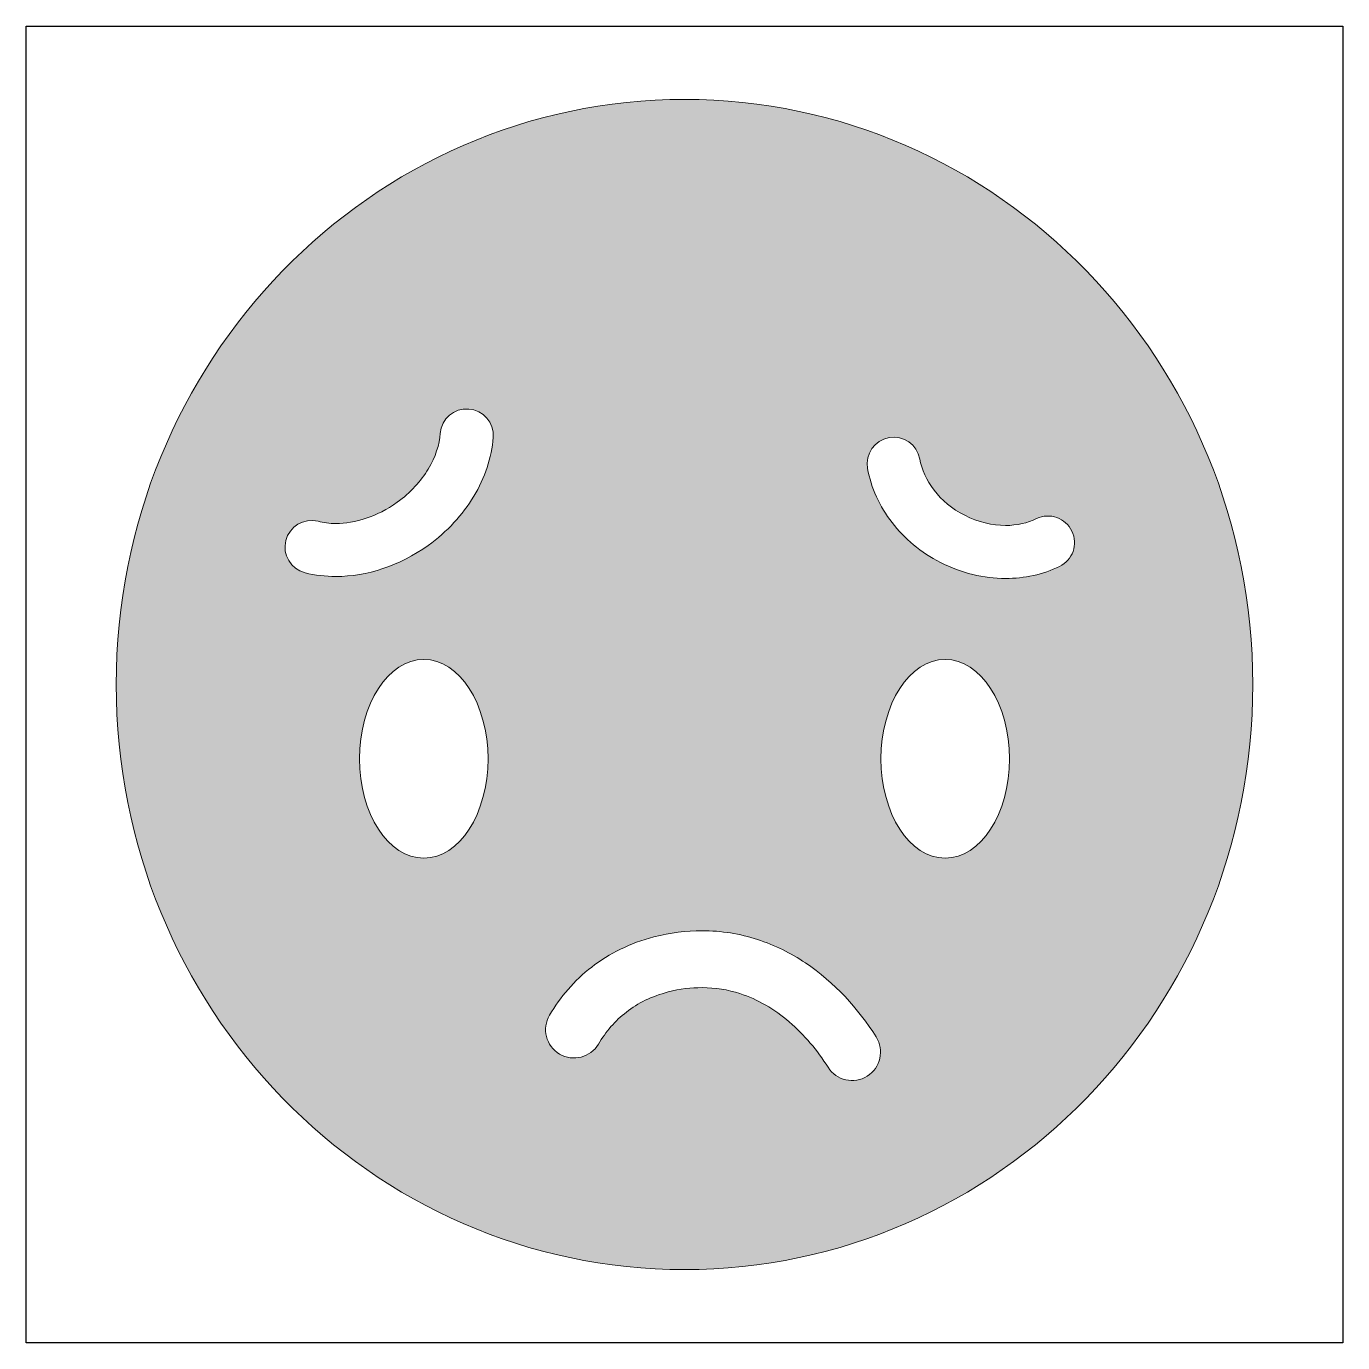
# Model space of a CAD drawing. Header units: inches. Extents: x 0 to 114, y 0 to 114.
import ezdxf

# ---------------------------------------------------------------- set-up
doc = ezdxf.new("R2010")
doc.units = ezdxf.units.IN
doc.header["$MEASUREMENT"] = 0
doc.layers.add('Image Background', color=7, linetype='Continuous')
doc.layers.add('Layer 1', color=7, linetype='Continuous')
picture_1 = doc.add_image_def('image1.png', size_in_pixel=(1350, 1350))

msp = doc.modelspace()

# ---------------------------------------------------------------- hatches: boundary and pattern name
at = {"layer": 'Layer 1', "true_color": 0xf3c636}
h = msp.add_hatch(color=40, dxfattribs=at)
h.dxf.hatch_style = 2
edge = h.paths.add_edge_path()
edge.add_spline(control_points=[(57.15, 107.95), (29.89, 107.95), (7.8, 85.21), (7.8, 57.15), (7.8, 29.09), (29.89, 6.35), (57.15, 6.35), (84.41, 6.35), (106.5, 29.09), (106.5, 57.15), (106.5, 85.21), (84.41, 107.95), (57.15, 107.95)], knot_values=[0, 0, 0, 0, 1, 1, 1, 2, 2, 2, 3, 3, 3, 4, 4, 4, 4], degree=3, periodic=1)
edge = h.paths.add_edge_path()
edge.add_spline(control_points=[(34.52, 42.07), (31.43, 42.07), (28.93, 45.93), (28.93, 50.7), (28.93, 55.46), (31.43, 59.33), (34.52, 59.33), (37.6, 59.33), (40.09, 55.46), (40.09, 50.7), (40.09, 45.93), (37.6, 42.07), (34.52, 42.07)], knot_values=[0, 0, 0, 0, 1, 1, 1, 2, 2, 2, 3, 3, 3, 4, 4, 4, 4], degree=3, periodic=1)
edge = h.paths.add_edge_path()
edge.add_spline(control_points=[(40.54, 78.61), (40.4, 76.83), (39.81, 75.09), (38.85, 73.49), (37.88, 71.89), (36.55, 70.42), (34.89, 69.23), (32.4, 67.45), (29.58, 66.53), (26.88, 66.53), (25.97, 66.53), (25.07, 66.63), (24.2, 66.85), (24.2, 66.85), (24.2, 66.85), (24.2, 66.85), (22.96, 67.17), (22.22, 68.42), (22.53, 69.65), (22.85, 70.89), (24.1, 71.63), (25.33, 71.32), (25.8, 71.2), (26.33, 71.13), (26.88, 71.13), (28.53, 71.13), (30.46, 71.72), (32.2, 72.97), (33.36, 73.81), (34.27, 74.82), (34.9, 75.86), (35.53, 76.91), (35.87, 77.99), (35.94, 78.95), (36.04, 80.22), (37.14, 81.17), (38.41, 81.07), (39.68, 80.98), (40.63, 79.88), (40.54, 78.61)], knot_values=[0, 0, 0, 0, 1, 1, 1, 2, 2, 2, 3, 3, 3, 4, 4, 4, 5, 5, 5, 6, 6, 6, 7, 7, 7, 8, 8, 8, 9, 9, 9, 10, 10, 10, 11, 11, 11, 12, 12, 12, 13, 13, 13, 13], degree=3, periodic=1)
edge = h.paths.add_edge_path()
edge.add_spline(control_points=[(73.02, 23.14), (71.87, 22.42), (70.34, 22.76), (69.62, 23.91), (68.69, 25.38), (67.54, 26.74), (66.25, 27.85), (64.95, 28.96), (63.51, 29.81), (61.96, 30.31), (60.92, 30.65), (59.84, 30.83), (58.67, 30.83), (57.74, 30.83), (56.77, 30.72), (55.73, 30.45), (54.28, 30.08), (53.1, 29.48), (52.11, 28.71), (51.12, 27.95), (50.32, 27.01), (49.68, 25.93), (48.99, 24.76), (47.47, 24.37), (46.3, 25.06), (45.13, 25.76), (44.74, 27.27), (45.43, 28.44), (46.36, 30.01), (47.57, 31.44), (49.09, 32.62), (50.61, 33.79), (52.43, 34.7), (54.5, 35.23), (55.92, 35.6), (57.32, 35.77), (58.67, 35.77), (60.36, 35.77), (61.98, 35.5), (63.48, 35.01), (64.99, 34.52), (66.38, 33.82), (67.65, 32.98), (70.19, 31.28), (72.23, 29.01), (73.79, 26.55), (74.52, 25.4), (74.17, 23.87), (73.02, 23.14)], knot_values=[0, 0, 0, 0, 1, 1, 1, 2, 2, 2, 3, 3, 3, 4, 4, 4, 5, 5, 5, 6, 6, 6, 7, 7, 7, 8, 8, 8, 9, 9, 9, 10, 10, 10, 11, 11, 11, 12, 12, 12, 13, 13, 13, 14, 14, 14, 15, 15, 15, 16, 16, 16, 16], degree=3, periodic=1)
edge = h.paths.add_edge_path()
edge.add_spline(control_points=[(79.78, 42.07), (76.7, 42.07), (74.21, 45.93), (74.21, 50.7), (74.21, 55.46), (76.7, 59.33), (79.78, 59.33), (82.87, 59.33), (85.37, 55.46), (85.37, 50.7), (85.37, 45.93), (82.87, 42.07), (79.78, 42.07)], knot_values=[0, 0, 0, 0, 1, 1, 1, 2, 2, 2, 3, 3, 3, 4, 4, 4, 4], degree=3, periodic=1)
edge = h.paths.add_edge_path()
edge.add_spline(control_points=[(89.72, 67.4), (88.27, 66.7), (86.66, 66.36), (85.02, 66.36), (83.14, 66.36), (81.2, 66.81), (79.38, 67.74), (77.67, 68.61), (76.25, 69.81), (75.17, 71.21), (74.09, 72.62), (73.35, 74.22), (73.05, 75.91), (73.05, 75.91), (73.05, 75.91), (73.05, 75.91), (72.82, 77.16), (73.65, 78.36), (74.91, 78.59), (76.16, 78.81), (77.35, 77.98), (77.58, 76.73), (77.74, 75.82), (78.16, 74.88), (78.82, 74.02), (79.48, 73.17), (80.37, 72.4), (81.48, 71.84), (82.65, 71.24), (83.88, 70.96), (85.02, 70.96), (86.02, 70.96), (86.95, 71.18), (87.72, 71.55), (88.87, 72.1), (90.24, 71.62), (90.79, 70.47), (91.35, 69.32), (90.86, 67.95), (89.72, 67.4)], knot_values=[0, 0, 0, 0, 1, 1, 1, 2, 2, 2, 3, 3, 3, 4, 4, 4, 5, 5, 5, 6, 6, 6, 7, 7, 7, 8, 8, 8, 9, 9, 9, 10, 10, 10, 11, 11, 11, 12, 12, 12, 13, 13, 13, 13], degree=3, periodic=1)

# ---------------------------------------------------------------- linework, layer by layer
at = {"layer": 'Layer 1', "lineweight": 0}
for points, knots in [([(57.15, 107.95), (29.89, 107.95), (7.8, 85.21), (7.8, 57.15), (7.8, 29.09), (29.89, 6.35), (57.15, 6.35), (84.41, 6.35), (106.5, 29.09), (106.5, 57.15), (106.5, 85.21), (84.41, 107.95), (57.15, 107.95)], [0, 0, 0, 0, 1, 1, 1, 2, 2, 2, 3, 3, 3, 4, 4, 4, 4]), ([(40.54, 78.61), (40.4, 76.83), (39.81, 75.09), (38.85, 73.49), (37.88, 71.89), (36.55, 70.42), (34.89, 69.23), (32.4, 67.45), (29.58, 66.53), (26.88, 66.53), (25.97, 66.53), (25.07, 66.63), (24.2, 66.85), (24.2, 66.85), (24.2, 66.85), (24.2, 66.85), (22.96, 67.17), (22.22, 68.42), (22.53, 69.65), (22.85, 70.89), (24.1, 71.63), (25.33, 71.32), (25.8, 71.2), (26.33, 71.13), (26.88, 71.13), (28.53, 71.13), (30.46, 71.72), (32.2, 72.97), (33.36, 73.81), (34.27, 74.82), (34.9, 75.86), (35.53, 76.91), (35.87, 77.99), (35.94, 78.95), (36.04, 80.22), (37.14, 81.17), (38.41, 81.07), (39.68, 80.98), (40.63, 79.88), (40.54, 78.61)], [0, 0, 0, 0, 1, 1, 1, 2, 2, 2, 3, 3, 3, 4, 4, 4, 5, 5, 5, 6, 6, 6, 7, 7, 7, 8, 8, 8, 9, 9, 9, 10, 10, 10, 11, 11, 11, 12, 12, 12, 13, 13, 13, 13]), ([(89.72, 67.4), (88.27, 66.7), (86.66, 66.36), (85.02, 66.36), (83.14, 66.36), (81.2, 66.81), (79.38, 67.74), (77.67, 68.61), (76.25, 69.81), (75.17, 71.21), (74.09, 72.62), (73.35, 74.22), (73.05, 75.91), (73.05, 75.91), (73.05, 75.91), (73.05, 75.91), (72.82, 77.16), (73.65, 78.36), (74.91, 78.59), (76.16, 78.81), (77.35, 77.98), (77.58, 76.73), (77.74, 75.82), (78.16, 74.88), (78.82, 74.02), (79.48, 73.17), (80.37, 72.4), (81.48, 71.84), (82.65, 71.24), (83.88, 70.96), (85.02, 70.96), (86.02, 70.96), (86.95, 71.18), (87.72, 71.55), (88.87, 72.1), (90.24, 71.62), (90.79, 70.47), (91.35, 69.32), (90.86, 67.95), (89.72, 67.4)], [0, 0, 0, 0, 1, 1, 1, 2, 2, 2, 3, 3, 3, 4, 4, 4, 5, 5, 5, 6, 6, 6, 7, 7, 7, 8, 8, 8, 9, 9, 9, 10, 10, 10, 11, 11, 11, 12, 12, 12, 13, 13, 13, 13]), ([(34.52, 42.07), (31.43, 42.07), (28.93, 45.93), (28.93, 50.7), (28.93, 55.46), (31.43, 59.33), (34.52, 59.33), (37.6, 59.33), (40.09, 55.46), (40.09, 50.7), (40.09, 45.93), (37.6, 42.07), (34.52, 42.07)], [0, 0, 0, 0, 1, 1, 1, 2, 2, 2, 3, 3, 3, 4, 4, 4, 4]), ([(79.78, 42.07), (76.7, 42.07), (74.21, 45.93), (74.21, 50.7), (74.21, 55.46), (76.7, 59.33), (79.78, 59.33), (82.87, 59.33), (85.37, 55.46), (85.37, 50.7), (85.37, 45.93), (82.87, 42.07), (79.78, 42.07)], [0, 0, 0, 0, 1, 1, 1, 2, 2, 2, 3, 3, 3, 4, 4, 4, 4]), ([(73.02, 23.14), (71.87, 22.42), (70.34, 22.76), (69.62, 23.91), (68.69, 25.38), (67.54, 26.74), (66.25, 27.85), (64.95, 28.96), (63.51, 29.81), (61.96, 30.31), (60.92, 30.65), (59.84, 30.83), (58.67, 30.83), (57.74, 30.83), (56.77, 30.72), (55.73, 30.45), (54.28, 30.08), (53.1, 29.48), (52.11, 28.71), (51.12, 27.95), (50.32, 27.01), (49.68, 25.93), (48.99, 24.76), (47.47, 24.37), (46.3, 25.06), (45.13, 25.76), (44.74, 27.27), (45.43, 28.44), (46.36, 30.01), (47.57, 31.44), (49.09, 32.62), (50.61, 33.79), (52.43, 34.7), (54.5, 35.23), (55.92, 35.6), (57.32, 35.77), (58.67, 35.77), (60.36, 35.77), (61.98, 35.5), (63.48, 35.01), (64.99, 34.52), (66.38, 33.82), (67.65, 32.98), (70.19, 31.28), (72.23, 29.01), (73.79, 26.55), (74.52, 25.4), (74.17, 23.87), (73.02, 23.14)], [0, 0, 0, 0, 1, 1, 1, 2, 2, 2, 3, 3, 3, 4, 4, 4, 5, 5, 5, 6, 6, 6, 7, 7, 7, 8, 8, 8, 9, 9, 9, 10, 10, 10, 11, 11, 11, 12, 12, 12, 13, 13, 13, 14, 14, 14, 15, 15, 15, 16, 16, 16, 16])]:
    msp.add_open_spline(points, degree=3, knots=knots, dxfattribs=at)

# ---------------------------------------------------------------- pictures from other files: only their frames are drawn
at = {"layer": 'Image Background'}
image = msp.add_image(picture_1, insert=(0, 0), size_in_units=(114.3, 114.3), dxfattribs=at)

doc.saveas('drawing.dxf')
